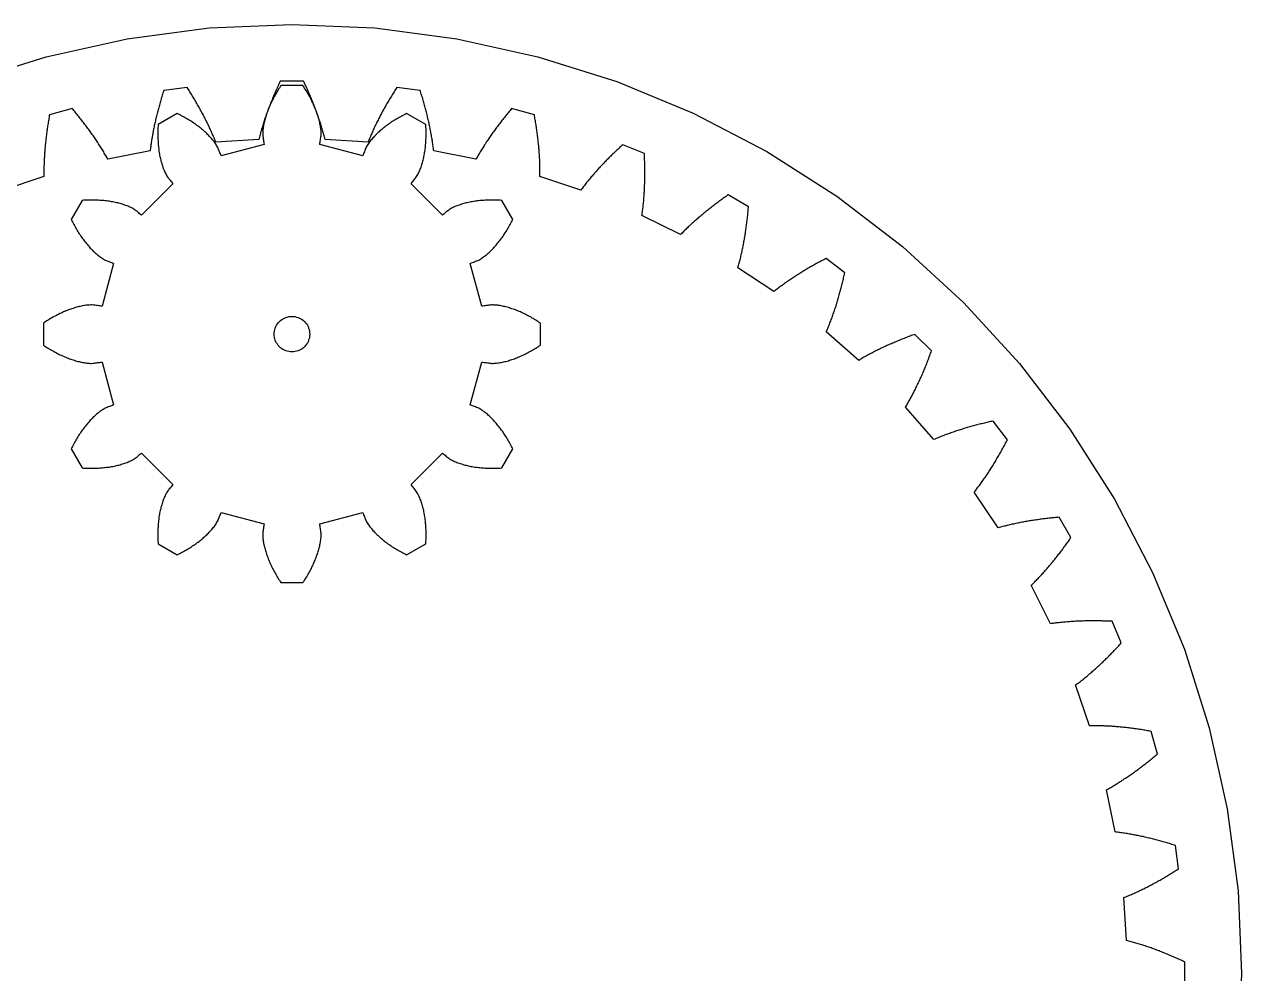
# Model space of a CAD drawing. Extents: x 4 to 271, y 3 to 271.
# Drawn here: x 100 to 271.2, y 137 to 270.6 of the extents above; entities that cross this region are included whole.
import ezdxf

# ---------------------------------------------------------------- set-up
doc = ezdxf.new("R2010")
doc.units = 0

msp = doc.modelspace()

# ---------------------------------------------------------------- linework, layer by layer
at = {"layer": '1'}
for points in [[(4.51, 125.36), (4, 137), (4.51, 148.64), (6.03, 160.2), (8.55, 171.58), (12.06, 182.69), (16.52, 193.46), (21.9, 203.8), (28.16, 213.63), (35.26, 222.88), (43.13, 231.47), (51.72, 239.34), (60.97, 246.44), (70.8, 252.7), (81.14, 258.08), (91.91, 262.54), (103.02, 266.05), (114.4, 268.57), (125.96, 270.09), (137.6, 270.6), (137.6, 270.6)], [(137.6, 270.6), (149.24, 270.09), (160.8, 268.57), (172.18, 266.05), (183.29, 262.54), (194.06, 258.08), (204.4, 252.7), (214.23, 246.44), (223.48, 239.34), (232.07, 231.47), (239.94, 222.88), (247.04, 213.63), (253.3, 203.8), (258.68, 193.46), (263.14, 182.69), (266.65, 171.58), (269.17, 160.2), (270.69, 148.64), (271.2, 137), (270.69, 125.36)], [(142.26, 254.41), (142.22, 254.57), (142.18, 254.74), (142.13, 254.9), (142.09, 255.06), (142.04, 255.23), (142, 255.39), (141.95, 255.55), (141.9, 255.72), (141.86, 255.88), (141.81, 256.05), (141.76, 256.21), (141.71, 256.37), (141.65, 256.54), (141.6, 256.7), (141.55, 256.86), (141.5, 257.03), (141.44, 257.19), (141.39, 257.36), (141.33, 257.52), (141.27, 257.68), (141.22, 257.85), (141.16, 258.01), (141.1, 258.18), (141.04, 258.34), (140.98, 258.5), (140.92, 258.67), (140.86, 258.83), (140.79, 258.99), (140.73, 259.16), (140.67, 259.32), (140.6, 259.49), (140.54, 259.65), (140.47, 259.81), (140.4, 259.98), (140.34, 260.14), (140.27, 260.3), (140.2, 260.47), (140.13, 260.63), (140.06, 260.79), (139.99, 260.96), (139.92, 261.12), (139.85, 261.28), (139.78, 261.45), (139.7, 261.61), (139.63, 261.77), (139.55, 261.94), (139.48, 262.1), (139.4, 262.26), (139.33, 262.43), (139.25, 262.59), (135.95, 262.59), (135.87, 262.43), (135.8, 262.26), (135.72, 262.1), (135.65, 261.94), (135.57, 261.77), (135.5, 261.61), (135.42, 261.45), (135.35, 261.28), (135.28, 261.12), (135.21, 260.96), (135.14, 260.79), (135.07, 260.63), (135, 260.47), (134.93, 260.3), (134.86, 260.14), (134.8, 259.98), (134.73, 259.81), (134.66, 259.65), (134.6, 259.49), (134.53, 259.32), (134.47, 259.16), (134.41, 258.99), (134.34, 258.83), (134.28, 258.67), (134.22, 258.5), (134.16, 258.34), (134.1, 258.18), (134.04, 258.01), (133.98, 257.85), (133.93, 257.68), (133.87, 257.52), (133.81, 257.36), (133.76, 257.19), (133.7, 257.03), (133.65, 256.86), (133.6, 256.7), (133.55, 256.54), (133.49, 256.37), (133.44, 256.21), (133.39, 256.05), (133.34, 255.88), (133.3, 255.72), (133.25, 255.55), (133.2, 255.39), (133.16, 255.23), (133.11, 255.06), (133.07, 254.9), (133.02, 254.74), (132.98, 254.57), (132.94, 254.41), (126.89, 254.01), (126.83, 254.17), (126.77, 254.33), (126.7, 254.48), (126.64, 254.64), (126.57, 254.8), (126.51, 254.95), (126.44, 255.11), (126.37, 255.26), (126.3, 255.42), (126.23, 255.58), (126.16, 255.73), (126.09, 255.89), (126.02, 256.04), (125.94, 256.2), (125.87, 256.35), (125.8, 256.51), (125.72, 256.67), (125.64, 256.82), (125.57, 256.98), (125.49, 257.13), (125.41, 257.29), (125.33, 257.44), (125.25, 257.6), (125.17, 257.75), (125.09, 257.9), (125.01, 258.06), (124.93, 258.21), (124.84, 258.37), (124.76, 258.52), (124.67, 258.68), (124.59, 258.83), (124.5, 258.98), (124.42, 259.14), (124.33, 259.29), (124.24, 259.44), (124.15, 259.6), (124.06, 259.75), (123.97, 259.9), (123.88, 260.06), (123.79, 260.21), (123.7, 260.36), (123.61, 260.51), (123.51, 260.67), (123.42, 260.82), (123.33, 260.97), (123.23, 261.12), (123.13, 261.27), (123.04, 261.43), (122.94, 261.58), (122.84, 261.73), (119.57, 261.3), (119.52, 261.13), (119.46, 260.96), (119.41, 260.78), (119.35, 260.61), (119.3, 260.44), (119.25, 260.27), (119.2, 260.1), (119.15, 259.93), (119.1, 259.76), (119.05, 259.58), (119, 259.41), (118.95, 259.24), (118.91, 259.07), (118.86, 258.9), (118.81, 258.73), (118.77, 258.56), (118.72, 258.39), (118.68, 258.22), (118.64, 258.05), (118.59, 257.87), (118.55, 257.7), (118.51, 257.53), (118.47, 257.36), (118.43, 257.19), (118.39, 257.02), (118.35, 256.85), (118.31, 256.68), (118.28, 256.51), (118.24, 256.34), (118.21, 256.17), (118.17, 256), (118.14, 255.83), (118.1, 255.66), (118.07, 255.49), (118.04, 255.32), (118.01, 255.15), (117.98, 254.99), (117.95, 254.82), (117.92, 254.65), (117.89, 254.48), (117.86, 254.31), (117.84, 254.14), (117.81, 253.97), (117.79, 253.8), (117.76, 253.64), (117.74, 253.47), (117.72, 253.3), (117.7, 253.13), (117.68, 252.96), (117.66, 252.8), (111.71, 251.61), (111.63, 251.76), (111.55, 251.91), (111.46, 252.05), (111.38, 252.2), (111.29, 252.35), (111.21, 252.49), (111.12, 252.64), (111.03, 252.79), (110.94, 252.93), (110.85, 253.08), (110.76, 253.22), (110.67, 253.37), (110.58, 253.51), (110.49, 253.66), (110.39, 253.8), (110.3, 253.95), (110.2, 254.09), (110.11, 254.24), (110.01, 254.38), (109.91, 254.52), (109.82, 254.67), (109.72, 254.81), (109.62, 254.95), (109.52, 255.09), (109.42, 255.24), (109.32, 255.38), (109.21, 255.52), (109.11, 255.66), (109.01, 255.81), (108.9, 255.95), (108.8, 256.09), (108.69, 256.23), (108.59, 256.37), (108.48, 256.51), (108.37, 256.65), (108.27, 256.79), (108.16, 256.93), (108.05, 257.07), (107.94, 257.21), (107.83, 257.35), (107.72, 257.49), (107.6, 257.63), (107.49, 257.77), (107.38, 257.91), (107.27, 258.05), (107.15, 258.19), (107.04, 258.32), (106.92, 258.46), (106.81, 258.6), (106.69, 258.74), (103.5, 257.88), (103.47, 257.71), (103.44, 257.53), (103.41, 257.35), (103.38, 257.17), (103.35, 257), (103.32, 256.82), (103.29, 256.64), (103.26, 256.47), (103.23, 256.29), (103.21, 256.11), (103.18, 255.94), (103.16, 255.76), (103.13, 255.59), (103.11, 255.41), (103.08, 255.24), (103.06, 255.06), (103.04, 254.88), (103.02, 254.71), (103, 254.53), (102.98, 254.36), (102.96, 254.19), (102.94, 254.01), (102.92, 253.84), (102.91, 253.66), (102.89, 253.49), (102.87, 253.31), (102.86, 253.14), (102.84, 252.97), (102.83, 252.79), (102.82, 252.62), (102.8, 252.45), (102.79, 252.28), (102.78, 252.1), (102.77, 251.93), (102.76, 251.76), (102.75, 251.59), (102.75, 251.41), (102.74, 251.24), (102.73, 251.07), (102.73, 250.9), (102.72, 250.73), (102.72, 250.56), (102.71, 250.39), (102.71, 250.22), (102.71, 250.05), (102.71, 249.88), (102.71, 249.71), (102.71, 249.54), (102.71, 249.37), (102.71, 249.2), (96.97, 247.25)], [(141.52, 253.7), (141.52, 253.7), (141.54, 253.86), (141.57, 254.02), (141.59, 254.18), (141.61, 254.34), (141.64, 254.5), (141.66, 254.66), (141.68, 254.81), (141.7, 254.97), (141.71, 255.13), (141.71, 255.3), (141.7, 255.46), (141.69, 255.62), (141.68, 255.79), (141.66, 255.95), (141.63, 256.12), (141.61, 256.28), (141.58, 256.45), (141.54, 256.61), (141.51, 256.78), (141.47, 256.95), (141.43, 257.11), (141.38, 257.28), (141.34, 257.45), (141.28, 257.61), (141.23, 257.78), (141.18, 257.95), (141.12, 258.12), (141.06, 258.29), (141, 258.45), (140.93, 258.62), (140.86, 258.79), (140.79, 258.96), (140.72, 259.13), (140.65, 259.29), (140.57, 259.46), (140.49, 259.63), (140.41, 259.8), (140.33, 259.97), (140.24, 260.13), (140.15, 260.3), (140.06, 260.47), (139.97, 260.64), (139.87, 260.8), (139.78, 260.97), (139.68, 261.14), (139.58, 261.3), (139.47, 261.47), (139.37, 261.63), (139.26, 261.8), (139.15, 261.97), (136.05, 261.97), (135.94, 261.8), (135.83, 261.63), (135.73, 261.47), (135.62, 261.3), (135.52, 261.14), (135.42, 260.97), (135.33, 260.8), (135.23, 260.64), (135.14, 260.47), (135.05, 260.3), (134.96, 260.13), (134.87, 259.97), (134.79, 259.8), (134.71, 259.63), (134.63, 259.46), (134.55, 259.29), (134.48, 259.13), (134.41, 258.96), (134.34, 258.79), (134.27, 258.62), (134.2, 258.45), (134.14, 258.29), (134.08, 258.12), (134.02, 257.95), (133.97, 257.78), (133.92, 257.61), (133.86, 257.45), (133.82, 257.28), (133.77, 257.11), (133.73, 256.95), (133.69, 256.78), (133.66, 256.61), (133.62, 256.45), (133.59, 256.28), (133.57, 256.12), (133.54, 255.95), (133.52, 255.79), (133.51, 255.62), (133.5, 255.46), (133.49, 255.3), (133.49, 255.13), (133.5, 254.97), (133.52, 254.81), (133.54, 254.66), (133.56, 254.5), (133.59, 254.34), (133.61, 254.18), (133.63, 254.02), (133.66, 253.86), (133.68, 253.7), (127.64, 252.09), (127.58, 252.24), (127.53, 252.39), (127.47, 252.53), (127.41, 252.68), (127.35, 252.83), (127.29, 252.98), (127.23, 253.13), (127.17, 253.28), (127.09, 253.42), (127.01, 253.56), (126.92, 253.7), (126.83, 253.83), (126.74, 253.97), (126.64, 254.1), (126.54, 254.23), (126.43, 254.36), (126.32, 254.49), (126.21, 254.62), (126.09, 254.74), (125.98, 254.87), (125.86, 254.99), (125.74, 255.11), (125.61, 255.24), (125.48, 255.36), (125.35, 255.47), (125.22, 255.59), (125.09, 255.71), (124.95, 255.82), (124.81, 255.94), (124.67, 256.05), (124.53, 256.16), (124.39, 256.27), (124.24, 256.38), (124.09, 256.49), (123.94, 256.6), (123.79, 256.7), (123.63, 256.81), (123.48, 256.91), (123.32, 257.01), (123.16, 257.12), (123, 257.21), (122.83, 257.31), (122.67, 257.41), (122.5, 257.51), (122.33, 257.6), (122.16, 257.7), (121.99, 257.79), (121.81, 257.88), (121.64, 257.97), (121.46, 258.06), (118.77, 256.51), (118.76, 256.31), (118.75, 256.11), (118.74, 255.91), (118.74, 255.72), (118.73, 255.52), (118.73, 255.33), (118.73, 255.14), (118.73, 254.94), (118.73, 254.75), (118.74, 254.56), (118.75, 254.37), (118.76, 254.19), (118.77, 254), (118.78, 253.81), (118.8, 253.63), (118.81, 253.44), (118.83, 253.26), (118.86, 253.08), (118.88, 252.9), (118.9, 252.72), (118.93, 252.54), (118.96, 252.36), (118.99, 252.19), (119.03, 252.01), (119.06, 251.84), (119.1, 251.67), (119.14, 251.5), (119.18, 251.33), (119.23, 251.16), (119.28, 251), (119.33, 250.84), (119.38, 250.67), (119.43, 250.51), (119.49, 250.35), (119.55, 250.2), (119.61, 250.04), (119.68, 249.89), (119.75, 249.74), (119.82, 249.59), (119.89, 249.45), (119.97, 249.31), (120.06, 249.17), (120.16, 249.05), (120.26, 248.92), (120.35, 248.79), (120.45, 248.67), (120.55, 248.54), (120.65, 248.42), (120.75, 248.29), (120.85, 248.17), (116.43, 243.75), (116.31, 243.85), (116.18, 243.95), (116.06, 244.05), (115.93, 244.15), (115.81, 244.25), (115.68, 244.34), (115.55, 244.44), (115.43, 244.54), (115.29, 244.63), (115.15, 244.71), (115.01, 244.78), (114.86, 244.85), (114.71, 244.92), (114.56, 244.99), (114.4, 245.05), (114.25, 245.11), (114.09, 245.17), (113.93, 245.22), (113.76, 245.27), (113.6, 245.32), (113.44, 245.37), (113.27, 245.42), (113.1, 245.46), (112.93, 245.5), (112.76, 245.54), (112.59, 245.57), (112.41, 245.61), (112.24, 245.64), (112.06, 245.67), (111.88, 245.7), (111.7, 245.72), (111.52, 245.74), (111.34, 245.77), (111.16, 245.79), (110.97, 245.8), (110.79, 245.82), (110.6, 245.83), (110.41, 245.84), (110.23, 245.85), (110.04, 245.86), (109.85, 245.87), (109.66, 245.87), (109.46, 245.87), (109.27, 245.87), (109.08, 245.87), (108.88, 245.86), (108.69, 245.86), (108.49, 245.85), (108.29, 245.84), (108.09, 245.83), (106.54, 243.14), (106.63, 242.96), (106.72, 242.79), (106.81, 242.61), (106.9, 242.44), (107, 242.27), (107.09, 242.1), (107.19, 241.93), (107.29, 241.77), (107.39, 241.6), (107.48, 241.44), (107.59, 241.28), (107.69, 241.12), (107.79, 240.97), (107.9, 240.81), (108, 240.66), (108.11, 240.51), (108.22, 240.36), (108.33, 240.21), (108.44, 240.07), (108.55, 239.93), (108.66, 239.79), (108.78, 239.65), (108.89, 239.51), (109.01, 239.38), (109.13, 239.25), (109.24, 239.12), (109.36, 238.99), (109.49, 238.86), (109.61, 238.74), (109.73, 238.62), (109.86, 238.51), (109.98, 238.39), (110.11, 238.28), (110.24, 238.17), (110.37, 238.06), (110.5, 237.96), (110.63, 237.86), (110.77, 237.77), (110.9, 237.68), (111.04, 237.59), (111.18, 237.51), (111.32, 237.43), (111.47, 237.37), (111.62, 237.31), (111.77, 237.25), (111.92, 237.19), (112.07, 237.13), (112.21, 237.07), (112.36, 237.02), (112.51, 236.96), (110.9, 230.92), (110.74, 230.94), (110.58, 230.97), (110.42, 230.99), (110.26, 231.01), (110.1, 231.04), (109.94, 231.06), (109.79, 231.08), (109.63, 231.1), (109.47, 231.11), (109.3, 231.11), (109.14, 231.1), (108.98, 231.09), (108.81, 231.08), (108.65, 231.06), (108.48, 231.03), (108.32, 231.01), (108.15, 230.98), (107.99, 230.94), (107.82, 230.91), (107.65, 230.87), (107.49, 230.83), (107.32, 230.78), (107.15, 230.74), (106.99, 230.68), (106.82, 230.63), (106.65, 230.58), (106.48, 230.52), (106.31, 230.46), (106.15, 230.4), (105.98, 230.33), (105.81, 230.26), (105.64, 230.19), (105.47, 230.12), (105.31, 230.05), (105.14, 229.97), (104.97, 229.89), (104.8, 229.81), (104.63, 229.73), (104.47, 229.64), (104.3, 229.55), (104.13, 229.46), (103.96, 229.37), (103.8, 229.27), (103.63, 229.18), (103.46, 229.08), (103.3, 228.98), (103.13, 228.87), (102.97, 228.77), (102.8, 228.66), (102.63, 228.55), (102.63, 225.45), (102.8, 225.34), (102.97, 225.23), (103.13, 225.13), (103.3, 225.02), (103.46, 224.92), (103.63, 224.82), (103.8, 224.73), (103.96, 224.63), (104.13, 224.54), (104.3, 224.45), (104.47, 224.36), (104.63, 224.27), (104.8, 224.19), (104.97, 224.11), (105.14, 224.03), (105.31, 223.95), (105.47, 223.88), (105.64, 223.81), (105.81, 223.74), (105.98, 223.67), (106.15, 223.6), (106.31, 223.54), (106.48, 223.48), (106.65, 223.42), (106.82, 223.37), (106.99, 223.32), (107.15, 223.26), (107.32, 223.22), (107.49, 223.17), (107.65, 223.13), (107.82, 223.09), (107.99, 223.06), (108.15, 223.02), (108.32, 222.99), (108.48, 222.97), (108.65, 222.94), (108.81, 222.92), (108.98, 222.91), (109.14, 222.9), (109.3, 222.89), (109.47, 222.89), (109.63, 222.9), (109.79, 222.92), (109.94, 222.94), (110.1, 222.96), (110.26, 222.99), (110.42, 223.01), (110.58, 223.03), (110.74, 223.06), (110.9, 223.08), (112.51, 217.04), (112.36, 216.98), (112.21, 216.93), (112.07, 216.87), (111.92, 216.81), (111.77, 216.75), (111.62, 216.69), (111.47, 216.63), (111.32, 216.57), (111.18, 216.49), (111.04, 216.41), (110.9, 216.32), (110.77, 216.23), (110.63, 216.14), (110.5, 216.04), (110.37, 215.94), (110.24, 215.83), (110.11, 215.72), (109.98, 215.61), (109.86, 215.49), (109.73, 215.38), (109.61, 215.26), (109.49, 215.14), (109.36, 215.01), (109.24, 214.88), (109.13, 214.75), (109.01, 214.62), (108.89, 214.49), (108.78, 214.35), (108.66, 214.21), (108.55, 214.07), (108.44, 213.93), (108.33, 213.79), (108.22, 213.64), (108.11, 213.49), (108, 213.34), (107.9, 213.19), (107.79, 213.03), (107.69, 212.88), (107.59, 212.72), (107.48, 212.56), (107.39, 212.4), (107.29, 212.23), (107.19, 212.07), (107.09, 211.9), (107, 211.73), (106.9, 211.56), (106.81, 211.39), (106.72, 211.21), (106.63, 211.04), (106.54, 210.86), (108.09, 208.17), (108.29, 208.16), (108.49, 208.15), (108.69, 208.14), (108.88, 208.14), (109.08, 208.13), (109.27, 208.13), (109.46, 208.13), (109.66, 208.13), (109.85, 208.13), (110.04, 208.14), (110.23, 208.15), (110.41, 208.16), (110.6, 208.17), (110.79, 208.18), (110.97, 208.2), (111.16, 208.21), (111.34, 208.23), (111.52, 208.26), (111.7, 208.28), (111.88, 208.3), (112.06, 208.33), (112.24, 208.36), (112.41, 208.39), (112.59, 208.43), (112.76, 208.46), (112.93, 208.5), (113.1, 208.54), (113.27, 208.58), (113.44, 208.63), (113.6, 208.68), (113.76, 208.73), (113.93, 208.78), (114.09, 208.83), (114.25, 208.89), (114.4, 208.95), (114.56, 209.01), (114.71, 209.08), (114.86, 209.15), (115.01, 209.22), (115.15, 209.29), (115.29, 209.37), (115.43, 209.46), (115.55, 209.56), (115.68, 209.66), (115.81, 209.75), (115.93, 209.85), (116.06, 209.95), (116.18, 210.05), (116.31, 210.15), (116.43, 210.25), (120.85, 205.83), (120.75, 205.71), (120.65, 205.58), (120.55, 205.46), (120.45, 205.33), (120.35, 205.21), (120.26, 205.08), (120.16, 204.95), (120.06, 204.83), (119.97, 204.69), (119.89, 204.55), (119.82, 204.41), (119.75, 204.26), (119.68, 204.11), (119.61, 203.96), (119.55, 203.8), (119.49, 203.65), (119.43, 203.49), (119.38, 203.33), (119.33, 203.16), (119.28, 203), (119.23, 202.84), (119.18, 202.67), (119.14, 202.5), (119.1, 202.33), (119.06, 202.16), (119.03, 201.99), (118.99, 201.81), (118.96, 201.64), (118.93, 201.46), (118.9, 201.28), (118.88, 201.1), (118.86, 200.92), (118.83, 200.74), (118.81, 200.56), (118.8, 200.37), (118.78, 200.19), (118.77, 200), (118.76, 199.81), (118.75, 199.63), (118.74, 199.44), (118.73, 199.25), (118.73, 199.06), (118.73, 198.86), (118.73, 198.67), (118.73, 198.48), (118.74, 198.28), (118.74, 198.09), (118.75, 197.89), (118.76, 197.69), (118.77, 197.49), (121.46, 195.94), (121.64, 196.03), (121.81, 196.12), (121.99, 196.21), (122.16, 196.3), (122.33, 196.4), (122.5, 196.49), (122.67, 196.59), (122.83, 196.69), (123, 196.79), (123.16, 196.88), (123.32, 196.99), (123.48, 197.09), (123.63, 197.19), (123.79, 197.3), (123.94, 197.4), (124.09, 197.51), (124.24, 197.62), (124.39, 197.73), (124.53, 197.84), (124.67, 197.95), (124.81, 198.06), (124.95, 198.18), (125.09, 198.29), (125.22, 198.41), (125.35, 198.53), (125.48, 198.64), (125.61, 198.76), (125.74, 198.89), (125.86, 199.01), (125.98, 199.13), (126.09, 199.26), (126.21, 199.38), (126.32, 199.51), (126.43, 199.64), (126.54, 199.77), (126.64, 199.9), (126.74, 200.03), (126.83, 200.17), (126.92, 200.3), (127.01, 200.44), (127.09, 200.58), (127.17, 200.72), (127.23, 200.87), (127.29, 201.02), (127.35, 201.17), (127.41, 201.32), (127.47, 201.47), (127.53, 201.61), (127.58, 201.76), (127.64, 201.91), (133.68, 200.3), (133.66, 200.14), (133.63, 199.98), (133.61, 199.82), (133.59, 199.66), (133.56, 199.5), (133.54, 199.34), (133.52, 199.19), (133.5, 199.03), (133.49, 198.87), (133.49, 198.7), (133.5, 198.54), (133.51, 198.38), (133.52, 198.21), (133.54, 198.05), (133.57, 197.88), (133.59, 197.72), (133.62, 197.55), (133.66, 197.39), (133.69, 197.22), (133.73, 197.05), (133.77, 196.89), (133.82, 196.72), (133.86, 196.55), (133.92, 196.39), (133.97, 196.22), (134.02, 196.05), (134.08, 195.88), (134.14, 195.71), (134.2, 195.55), (134.27, 195.38), (134.34, 195.21), (134.41, 195.04), (134.48, 194.87), (134.55, 194.71), (134.63, 194.54), (134.71, 194.37), (134.79, 194.2), (134.87, 194.03), (134.96, 193.87), (135.05, 193.7), (135.14, 193.53), (135.23, 193.36), (135.33, 193.2), (135.42, 193.03), (135.52, 192.86), (135.62, 192.7), (135.73, 192.53), (135.83, 192.37), (135.94, 192.2), (136.05, 192.03), (139.15, 192.03), (139.26, 192.2), (139.37, 192.37), (139.47, 192.53), (139.58, 192.7), (139.68, 192.86), (139.78, 193.03), (139.87, 193.2), (139.97, 193.36), (140.06, 193.53), (140.15, 193.7), (140.24, 193.87), (140.33, 194.03), (140.41, 194.2), (140.49, 194.37), (140.57, 194.54), (140.65, 194.71), (140.72, 194.87), (140.79, 195.04), (140.86, 195.21), (140.93, 195.38), (141, 195.55), (141.06, 195.71), (141.12, 195.88), (141.18, 196.05), (141.23, 196.22), (141.28, 196.39), (141.34, 196.55), (141.38, 196.72), (141.43, 196.89), (141.47, 197.05), (141.51, 197.22), (141.54, 197.39), (141.58, 197.55), (141.61, 197.72), (141.63, 197.88), (141.66, 198.05), (141.68, 198.21), (141.69, 198.38), (141.7, 198.54), (141.71, 198.7), (141.71, 198.87), (141.7, 199.03), (141.68, 199.19), (141.66, 199.34), (141.64, 199.5), (141.61, 199.66), (141.59, 199.82), (141.57, 199.98), (141.54, 200.14), (141.52, 200.3), (147.56, 201.91), (147.62, 201.76), (147.67, 201.61), (147.73, 201.47), (147.79, 201.32), (147.85, 201.17), (147.91, 201.02), (147.97, 200.87), (148.03, 200.72), (148.11, 200.58), (148.19, 200.44), (148.28, 200.3), (148.37, 200.17), (148.46, 200.03), (148.56, 199.9), (148.66, 199.77), (148.77, 199.64), (148.88, 199.51), (148.99, 199.38), (149.11, 199.26), (149.22, 199.13), (149.34, 199.01), (149.46, 198.89), (149.59, 198.76), (149.72, 198.64), (149.85, 198.53), (149.98, 198.41), (150.11, 198.29), (150.25, 198.18), (150.39, 198.06), (150.53, 197.95), (150.67, 197.84), (150.81, 197.73), (150.96, 197.62), (151.11, 197.51), (151.26, 197.4), (151.41, 197.3), (151.57, 197.19), (151.72, 197.09), (151.88, 196.99), (152.04, 196.88), (152.2, 196.79), (152.37, 196.69), (152.53, 196.59), (152.7, 196.49), (152.87, 196.4), (153.04, 196.3), (153.21, 196.21), (153.39, 196.12), (153.56, 196.03), (153.74, 195.94), (156.43, 197.49), (156.44, 197.69), (156.45, 197.89), (156.46, 198.09), (156.46, 198.28), (156.47, 198.48), (156.47, 198.67), (156.47, 198.86), (156.47, 199.06), (156.47, 199.25), (156.46, 199.44), (156.45, 199.63), (156.44, 199.81), (156.43, 200), (156.42, 200.19), (156.4, 200.37), (156.39, 200.56), (156.37, 200.74), (156.34, 200.92), (156.32, 201.1), (156.3, 201.28), (156.27, 201.46), (156.24, 201.64), (156.21, 201.81), (156.17, 201.99), (156.14, 202.16), (156.1, 202.33), (156.06, 202.5), (156.02, 202.67), (155.97, 202.84), (155.92, 203), (155.87, 203.16), (155.82, 203.33), (155.77, 203.49), (155.71, 203.65), (155.65, 203.8), (155.59, 203.96), (155.52, 204.11), (155.45, 204.26), (155.38, 204.41), (155.31, 204.55), (155.23, 204.69), (155.14, 204.83), (155.04, 204.95), (154.94, 205.08), (154.85, 205.21), (154.75, 205.33), (154.65, 205.46), (154.55, 205.58), (154.45, 205.71), (154.35, 205.83), (158.77, 210.25), (158.89, 210.15), (159.02, 210.05), (159.14, 209.95), (159.27, 209.85), (159.39, 209.75), (159.52, 209.66), (159.65, 209.56), (159.77, 209.46), (159.91, 209.37), (160.05, 209.29), (160.19, 209.22), (160.34, 209.15), (160.49, 209.08), (160.64, 209.01), (160.8, 208.95), (160.95, 208.89), (161.11, 208.83), (161.27, 208.78), (161.44, 208.73), (161.6, 208.68), (161.76, 208.63), (161.93, 208.58), (162.1, 208.54), (162.27, 208.5), (162.44, 208.46), (162.61, 208.43), (162.79, 208.39), (162.96, 208.36), (163.14, 208.33), (163.32, 208.3), (163.5, 208.28), (163.68, 208.26), (163.86, 208.23), (164.04, 208.21), (164.23, 208.2), (164.41, 208.18), (164.6, 208.17), (164.79, 208.16), (164.97, 208.15), (165.16, 208.14), (165.35, 208.13), (165.54, 208.13), (165.74, 208.13), (165.93, 208.13), (166.12, 208.13), (166.32, 208.14), (166.51, 208.14), (166.71, 208.15), (166.91, 208.16), (167.11, 208.17), (168.66, 210.86), (168.57, 211.04), (168.48, 211.21), (168.39, 211.39), (168.3, 211.56), (168.2, 211.73), (168.11, 211.9), (168.01, 212.07), (167.91, 212.23), (167.81, 212.4), (167.72, 212.56), (167.61, 212.72), (167.51, 212.88), (167.41, 213.03), (167.3, 213.19), (167.2, 213.34), (167.09, 213.49), (166.98, 213.64), (166.87, 213.79), (166.76, 213.93), (166.65, 214.07), (166.54, 214.21), (166.42, 214.35), (166.31, 214.49), (166.19, 214.62), (166.07, 214.75), (165.96, 214.88), (165.84, 215.01), (165.71, 215.14), (165.59, 215.26), (165.47, 215.38), (165.34, 215.49), (165.22, 215.61), (165.09, 215.72), (164.96, 215.83), (164.83, 215.94), (164.7, 216.04), (164.57, 216.14), (164.43, 216.23), (164.3, 216.32), (164.16, 216.41), (164.02, 216.49), (163.88, 216.57), (163.73, 216.63), (163.58, 216.69), (163.43, 216.75), (163.28, 216.81), (163.13, 216.87), (162.99, 216.93), (162.84, 216.98), (162.69, 217.04), (164.3, 223.08), (164.46, 223.06), (164.62, 223.03), (164.78, 223.01), (164.94, 222.99), (165.1, 222.96), (165.26, 222.94), (165.41, 222.92), (165.57, 222.9), (165.73, 222.89), (165.9, 222.89), (166.06, 222.9), (166.22, 222.91), (166.39, 222.92), (166.55, 222.94), (166.72, 222.97), (166.88, 222.99), (167.05, 223.02), (167.21, 223.06), (167.38, 223.09), (167.55, 223.13), (167.71, 223.17), (167.88, 223.22), (168.05, 223.26), (168.21, 223.32), (168.38, 223.37), (168.55, 223.42), (168.72, 223.48), (168.89, 223.54), (169.05, 223.6), (169.22, 223.67), (169.39, 223.74), (169.56, 223.81), (169.73, 223.88), (169.89, 223.95), (170.06, 224.03), (170.23, 224.11), (170.4, 224.19), (170.57, 224.27), (170.73, 224.36), (170.9, 224.45), (171.07, 224.54), (171.24, 224.63), (171.4, 224.73), (171.57, 224.82), (171.74, 224.92), (171.9, 225.02), (172.07, 225.13), (172.23, 225.23), (172.4, 225.34), (172.57, 225.45), (172.57, 228.55), (172.4, 228.66), (172.23, 228.77), (172.07, 228.87), (171.9, 228.98), (171.74, 229.08), (171.57, 229.18), (171.4, 229.27), (171.24, 229.37), (171.07, 229.46), (170.9, 229.55), (170.73, 229.64), (170.57, 229.73), (170.4, 229.81), (170.23, 229.89), (170.06, 229.97), (169.89, 230.05), (169.73, 230.12), (169.56, 230.19), (169.39, 230.26), (169.22, 230.33), (169.05, 230.4), (168.89, 230.46), (168.72, 230.52), (168.55, 230.58), (168.38, 230.63), (168.21, 230.68), (168.05, 230.74), (167.88, 230.78), (167.71, 230.83), (167.55, 230.87), (167.38, 230.91), (167.21, 230.94), (167.05, 230.98), (166.88, 231.01), (166.72, 231.03), (166.55, 231.06), (166.39, 231.08), (166.22, 231.09), (166.06, 231.1), (165.9, 231.11), (165.73, 231.11), (165.57, 231.1), (165.41, 231.08), (165.26, 231.06), (165.1, 231.04), (164.94, 231.01), (164.78, 230.99), (164.62, 230.97), (164.46, 230.94), (164.3, 230.92), (162.69, 236.96), (162.84, 237.02), (162.99, 237.07), (163.13, 237.13), (163.28, 237.19), (163.43, 237.25), (163.58, 237.31), (163.73, 237.37), (163.88, 237.43), (164.02, 237.51), (164.16, 237.59), (164.3, 237.68), (164.43, 237.77), (164.57, 237.86), (164.7, 237.96), (164.83, 238.06), (164.96, 238.17), (165.09, 238.28), (165.22, 238.39), (165.34, 238.51), (165.47, 238.62), (165.59, 238.74), (165.71, 238.86), (165.84, 238.99), (165.96, 239.12), (166.07, 239.25), (166.19, 239.38), (166.31, 239.51), (166.42, 239.65), (166.54, 239.79), (166.65, 239.93), (166.76, 240.07), (166.87, 240.21), (166.98, 240.36), (167.09, 240.51), (167.2, 240.66), (167.3, 240.81), (167.41, 240.97), (167.51, 241.12), (167.61, 241.28), (167.72, 241.44), (167.81, 241.6), (167.91, 241.77), (168.01, 241.93), (168.11, 242.1), (168.2, 242.27), (168.3, 242.44), (168.39, 242.61), (168.48, 242.79), (168.57, 242.96), (168.66, 243.14), (167.11, 245.83), (166.91, 245.84), (166.71, 245.85), (166.51, 245.86), (166.32, 245.86), (166.12, 245.87), (165.93, 245.87), (165.74, 245.87), (165.54, 245.87), (165.35, 245.87), (165.16, 245.86), (164.97, 245.85), (164.79, 245.84), (164.6, 245.83), (164.41, 245.82), (164.23, 245.8), (164.04, 245.79), (163.86, 245.77), (163.68, 245.74), (163.5, 245.72), (163.32, 245.7), (163.14, 245.67), (162.96, 245.64), (162.79, 245.61), (162.61, 245.57), (162.44, 245.54), (162.27, 245.5), (162.1, 245.46), (161.93, 245.42), (161.76, 245.37), (161.6, 245.32), (161.44, 245.27), (161.27, 245.22), (161.11, 245.17), (160.95, 245.11), (160.8, 245.05), (160.64, 244.99), (160.49, 244.92), (160.34, 244.85), (160.19, 244.78), (160.05, 244.71), (159.91, 244.63), (159.77, 244.54), (159.65, 244.44), (159.52, 244.34), (159.39, 244.25), (159.27, 244.15), (159.14, 244.05), (159.02, 243.95), (158.89, 243.85), (158.77, 243.75), (154.35, 248.17), (154.45, 248.29), (154.55, 248.42), (154.65, 248.54), (154.75, 248.67), (154.85, 248.79), (154.94, 248.92), (155.04, 249.05), (155.14, 249.17), (155.23, 249.31), (155.31, 249.45), (155.38, 249.59), (155.45, 249.74), (155.52, 249.89), (155.59, 250.04), (155.65, 250.2), (155.71, 250.35), (155.77, 250.51), (155.82, 250.67), (155.87, 250.84), (155.92, 251), (155.97, 251.16), (156.02, 251.33), (156.06, 251.5), (156.1, 251.67), (156.14, 251.84), (156.17, 252.01), (156.21, 252.19), (156.24, 252.36), (156.27, 252.54), (156.3, 252.72), (156.32, 252.9), (156.34, 253.08), (156.37, 253.26), (156.39, 253.44), (156.4, 253.63), (156.42, 253.81), (156.43, 254), (156.44, 254.19), (156.45, 254.37), (156.46, 254.56), (156.47, 254.75), (156.47, 254.94), (156.47, 255.14), (156.47, 255.33), (156.47, 255.52), (156.46, 255.72), (156.46, 255.91), (156.45, 256.11), (156.44, 256.31), (156.43, 256.51), (153.74, 258.06), (153.56, 257.97), (153.39, 257.88), (153.21, 257.79), (153.04, 257.7), (152.87, 257.6), (152.7, 257.51), (152.53, 257.41), (152.37, 257.31), (152.2, 257.21), (152.04, 257.12), (151.88, 257.01), (151.72, 256.91), (151.57, 256.81), (151.41, 256.7), (151.26, 256.6), (151.11, 256.49), (150.96, 256.38), (150.81, 256.27), (150.67, 256.16), (150.53, 256.05), (150.39, 255.94), (150.25, 255.82), (150.11, 255.71), (149.98, 255.59), (149.85, 255.47), (149.72, 255.36), (149.59, 255.24), (149.46, 255.11), (149.34, 254.99), (149.22, 254.87), (149.11, 254.74), (148.99, 254.62), (148.88, 254.49), (148.77, 254.36), (148.66, 254.23), (148.56, 254.1), (148.46, 253.97), (148.37, 253.83), (148.28, 253.7), (148.19, 253.56), (148.11, 253.42), (148.03, 253.28), (147.97, 253.13), (147.91, 252.98), (147.85, 252.83), (147.79, 252.68), (147.73, 252.53), (147.67, 252.39), (147.62, 252.24), (147.56, 252.09), (141.52, 253.7)], [(263.19, 135.35), (263.19, 138.65), (263.03, 138.73), (262.86, 138.8), (262.7, 138.88), (262.54, 138.95), (262.37, 139.03), (262.21, 139.1), (262.05, 139.18), (261.88, 139.25), (261.72, 139.32), (261.56, 139.39), (261.39, 139.46), (261.23, 139.53), (261.07, 139.6), (260.9, 139.67), (260.74, 139.74), (260.58, 139.8), (260.41, 139.87), (260.25, 139.94), (260.09, 140), (259.92, 140.07), (259.76, 140.13), (259.59, 140.19), (259.43, 140.26), (259.27, 140.32), (259.1, 140.38), (258.94, 140.44), (258.78, 140.5), (258.61, 140.56), (258.45, 140.62), (258.28, 140.67), (258.12, 140.73), (257.96, 140.79), (257.79, 140.84), (257.63, 140.9), (257.46, 140.95), (257.3, 141), (257.14, 141.05), (256.97, 141.11), (256.81, 141.16), (256.65, 141.21), (256.48, 141.26), (256.32, 141.3), (256.15, 141.35), (255.99, 141.4), (255.83, 141.44), (255.66, 141.49), (255.5, 141.53), (255.34, 141.58), (255.17, 141.62), (255.01, 141.66), (254.61, 147.71), (254.77, 147.77), (254.93, 147.83), (255.08, 147.9), (255.24, 147.96), (255.4, 148.03), (255.55, 148.09), (255.71, 148.16), (255.86, 148.23), (256.02, 148.3), (256.18, 148.37), (256.33, 148.44), (256.49, 148.51), (256.64, 148.58), (256.8, 148.66), (256.95, 148.73), (257.11, 148.8), (257.27, 148.88), (257.42, 148.96), (257.58, 149.03), (257.73, 149.11), (257.89, 149.19), (258.04, 149.27), (258.2, 149.35), (258.35, 149.43), (258.5, 149.51), (258.66, 149.59), (258.81, 149.67), (258.97, 149.76), (259.12, 149.84), (259.28, 149.93), (259.43, 150.01), (259.58, 150.1), (259.74, 150.18), (259.89, 150.27), (260.04, 150.36), (260.2, 150.45), (260.35, 150.54), (260.5, 150.63), (260.66, 150.72), (260.81, 150.81), (260.96, 150.9), (261.11, 150.99), (261.27, 151.09), (261.42, 151.18), (261.57, 151.27), (261.72, 151.37), (261.87, 151.47), (262.03, 151.56), (262.18, 151.66), (262.33, 151.76), (261.9, 155.03), (261.73, 155.08), (261.56, 155.14), (261.38, 155.19), (261.21, 155.25), (261.04, 155.3), (260.87, 155.35), (260.7, 155.4), (260.53, 155.45), (260.36, 155.5), (260.18, 155.55), (260.01, 155.6), (259.84, 155.65), (259.67, 155.69), (259.5, 155.74), (259.33, 155.79), (259.16, 155.83), (258.99, 155.88), (258.82, 155.92), (258.65, 155.96), (258.47, 156.01), (258.3, 156.05), (258.13, 156.09), (257.96, 156.13), (257.79, 156.17), (257.62, 156.21), (257.45, 156.25), (257.28, 156.29), (257.11, 156.32), (256.94, 156.36), (256.77, 156.39), (256.6, 156.43), (256.43, 156.46), (256.26, 156.5), (256.09, 156.53), (255.92, 156.56), (255.75, 156.59), (255.59, 156.62), (255.42, 156.65), (255.25, 156.68), (255.08, 156.71), (254.91, 156.74), (254.74, 156.76), (254.57, 156.79), (254.4, 156.81), (254.24, 156.84), (254.07, 156.86), (253.9, 156.88), (253.73, 156.9), (253.56, 156.92), (253.4, 156.94), (252.21, 162.89), (252.36, 162.97), (252.51, 163.05), (252.65, 163.14), (252.8, 163.22), (252.95, 163.31), (253.09, 163.39), (253.24, 163.48), (253.39, 163.57), (253.53, 163.66), (253.68, 163.75), (253.82, 163.84), (253.97, 163.93), (254.11, 164.02), (254.26, 164.11), (254.4, 164.21), (254.55, 164.3), (254.69, 164.4), (254.84, 164.49), (254.98, 164.59), (255.12, 164.69), (255.27, 164.78), (255.41, 164.88), (255.55, 164.98), (255.69, 165.08), (255.84, 165.18), (255.98, 165.28), (256.12, 165.39), (256.26, 165.49), (256.41, 165.59), (256.55, 165.7), (256.69, 165.8), (256.83, 165.91), (256.97, 166.01), (257.11, 166.12), (257.25, 166.23), (257.39, 166.33), (257.53, 166.44), (257.67, 166.55), (257.81, 166.66), (257.95, 166.77), (258.09, 166.88), (258.23, 167), (258.37, 167.11), (258.51, 167.22), (258.65, 167.33), (258.79, 167.45), (258.92, 167.56), (259.06, 167.68), (259.2, 167.79), (259.34, 167.91), (258.48, 171.1), (258.31, 171.13), (258.13, 171.16), (257.95, 171.19), (257.77, 171.22), (257.6, 171.25), (257.42, 171.28), (257.24, 171.31), (257.07, 171.34), (256.89, 171.37), (256.71, 171.39), (256.54, 171.42), (256.36, 171.44), (256.19, 171.47), (256.01, 171.49), (255.84, 171.52), (255.66, 171.54), (255.48, 171.56), (255.31, 171.58), (255.13, 171.6), (254.96, 171.62), (254.79, 171.64), (254.61, 171.66), (254.44, 171.68), (254.26, 171.69), (254.09, 171.71), (253.91, 171.73), (253.74, 171.74), (253.57, 171.76), (253.39, 171.77), (253.22, 171.78), (253.05, 171.8), (252.88, 171.81), (252.7, 171.82), (252.53, 171.83), (252.36, 171.84), (252.19, 171.85), (252.01, 171.85), (251.84, 171.86), (251.67, 171.87), (251.5, 171.87), (251.33, 171.88), (251.16, 171.88), (250.99, 171.89), (250.82, 171.89), (250.65, 171.89), (250.48, 171.89), (250.31, 171.89), (250.14, 171.89), (249.97, 171.89), (249.8, 171.89), (247.85, 177.63), (247.99, 177.73), (248.12, 177.83), (248.26, 177.93), (248.39, 178.03), (248.53, 178.14), (248.66, 178.24), (248.79, 178.35), (248.93, 178.46), (249.06, 178.56), (249.19, 178.67), (249.33, 178.78), (249.46, 178.89), (249.59, 179), (249.72, 179.11), (249.85, 179.22), (249.98, 179.33), (250.11, 179.45), (250.24, 179.56), (250.37, 179.67), (250.5, 179.79), (250.63, 179.91), (250.76, 180.02), (250.89, 180.14), (251.02, 180.26), (251.15, 180.38), (251.28, 180.49), (251.4, 180.61), (251.53, 180.73), (251.66, 180.86), (251.78, 180.98), (251.91, 181.1), (252.04, 181.22), (252.16, 181.35), (252.29, 181.47), (252.41, 181.59), (252.54, 181.72), (252.66, 181.85), (252.79, 181.97), (252.91, 182.1), (253.04, 182.23), (253.16, 182.36), (253.28, 182.48), (253.41, 182.61), (253.53, 182.74), (253.65, 182.87), (253.77, 183.01), (253.9, 183.14), (254.02, 183.27), (254.14, 183.4), (254.26, 183.54), (253, 186.59), (252.82, 186.59), (252.64, 186.6), (252.46, 186.61), (252.28, 186.62), (252.1, 186.62), (251.92, 186.63), (251.74, 186.63), (251.56, 186.64), (251.38, 186.64), (251.21, 186.65), (251.03, 186.65), (250.85, 186.65), (250.67, 186.65), (250.5, 186.65), (250.32, 186.65), (250.14, 186.65), (249.97, 186.65), (249.79, 186.65), (249.61, 186.65), (249.44, 186.64), (249.26, 186.64), (249.09, 186.64), (248.91, 186.63), (248.74, 186.63), (248.56, 186.62), (248.39, 186.61), (248.21, 186.6), (248.04, 186.6), (247.87, 186.59), (247.69, 186.58), (247.52, 186.57), (247.35, 186.56), (247.17, 186.54), (247, 186.53), (246.83, 186.52), (246.66, 186.51), (246.49, 186.49), (246.32, 186.48), (246.14, 186.46), (245.97, 186.44), (245.8, 186.43), (245.63, 186.41), (245.46, 186.39), (245.3, 186.37), (245.13, 186.35), (244.96, 186.33), (244.79, 186.31), (244.62, 186.28), (244.45, 186.26), (244.29, 186.23), (241.61, 191.67), (241.73, 191.79), (241.85, 191.91), (241.97, 192.02), (242.09, 192.14), (242.21, 192.27), (242.33, 192.39), (242.45, 192.51), (242.56, 192.63), (242.68, 192.76), (242.8, 192.88), (242.92, 193.01), (243.03, 193.13), (243.15, 193.26), (243.27, 193.38), (243.38, 193.51), (243.5, 193.64), (243.61, 193.77), (243.72, 193.9), (243.84, 194.03), (243.95, 194.16), (244.07, 194.29), (244.18, 194.42), (244.29, 194.56), (244.4, 194.69), (244.51, 194.83), (244.63, 194.96), (244.74, 195.1), (244.85, 195.23), (244.96, 195.37), (245.07, 195.5), (245.18, 195.64), (245.29, 195.78), (245.39, 195.92), (245.5, 196.06), (245.61, 196.2), (245.72, 196.34), (245.83, 196.48), (245.93, 196.62), (246.04, 196.76), (246.15, 196.91), (246.25, 197.05), (246.36, 197.19), (246.46, 197.34), (246.57, 197.48), (246.67, 197.63), (246.78, 197.78), (246.88, 197.92), (246.98, 198.07), (247.09, 198.22), (247.19, 198.37), (245.54, 201.22), (245.36, 201.21), (245.18, 201.19), (245, 201.18), (244.82, 201.16), (244.64, 201.14), (244.46, 201.13), (244.29, 201.11), (244.11, 201.09), (243.93, 201.07), (243.75, 201.05), (243.58, 201.03), (243.4, 201.01), (243.22, 200.99), (243.05, 200.96), (242.87, 200.94), (242.7, 200.92), (242.52, 200.89), (242.35, 200.87), (242.17, 200.84), (242, 200.82), (241.83, 200.79), (241.65, 200.76), (241.48, 200.74), (241.31, 200.71), (241.14, 200.68), (240.96, 200.65), (240.79, 200.62), (240.62, 200.59), (240.45, 200.56), (240.28, 200.52), (240.11, 200.49), (239.94, 200.46), (239.77, 200.42), (239.6, 200.39), (239.43, 200.35), (239.26, 200.32), (239.1, 200.28), (238.93, 200.24), (238.76, 200.2), (238.59, 200.17), (238.43, 200.13), (238.26, 200.09), (238.1, 200.05), (237.93, 200), (237.77, 199.96), (237.6, 199.92), (237.44, 199.87), (237.27, 199.83), (237.11, 199.78), (236.95, 199.74), (233.58, 204.78), (233.69, 204.91), (233.79, 205.04), (233.89, 205.18), (234, 205.31), (234.1, 205.45), (234.2, 205.58), (234.3, 205.72), (234.41, 205.86), (234.51, 205.99), (234.61, 206.13), (234.71, 206.27), (234.8, 206.41), (234.9, 206.55), (235, 206.69), (235.1, 206.84), (235.2, 206.98), (235.29, 207.12), (235.39, 207.26), (235.49, 207.41), (235.58, 207.55), (235.68, 207.7), (235.77, 207.84), (235.87, 207.99), (235.96, 208.14), (236.05, 208.29), (236.14, 208.43), (236.24, 208.58), (236.33, 208.73), (236.42, 208.88), (236.51, 209.03), (236.6, 209.18), (236.69, 209.33), (236.78, 209.49), (236.87, 209.64), (236.96, 209.79), (237.05, 209.94), (237.14, 210.1), (237.22, 210.25), (237.31, 210.41), (237.4, 210.56), (237.48, 210.72), (237.57, 210.88), (237.66, 211.03), (237.74, 211.19), (237.82, 211.35), (237.91, 211.51), (237.99, 211.67), (238.08, 211.82), (238.16, 211.98), (238.24, 212.14), (236.23, 214.76), (236.06, 214.72), (235.88, 214.69), (235.7, 214.65), (235.53, 214.61), (235.35, 214.57), (235.18, 214.53), (235.01, 214.48), (234.83, 214.44), (234.66, 214.4), (234.49, 214.36), (234.31, 214.31), (234.14, 214.27), (233.97, 214.23), (233.8, 214.18), (233.63, 214.13), (233.46, 214.09), (233.29, 214.04), (233.12, 213.99), (232.95, 213.95), (232.78, 213.9), (232.61, 213.85), (232.44, 213.8), (232.27, 213.75), (232.1, 213.7), (231.94, 213.65), (231.77, 213.6), (231.6, 213.54), (231.44, 213.49), (231.27, 213.44), (231.11, 213.38), (230.94, 213.33), (230.78, 213.27), (230.62, 213.22), (230.45, 213.16), (230.29, 213.1), (230.13, 213.04), (229.97, 212.99), (229.81, 212.93), (229.65, 212.87), (229.48, 212.81), (229.32, 212.75), (229.17, 212.69), (229.01, 212.62), (228.85, 212.56), (228.69, 212.5), (228.53, 212.43), (228.38, 212.37), (228.22, 212.3), (228.06, 212.24), (227.91, 212.17), (223.91, 216.73), (224, 216.87), (224.09, 217.02), (224.17, 217.16), (224.26, 217.31), (224.34, 217.46), (224.42, 217.61), (224.51, 217.75), (224.59, 217.9), (224.67, 218.05), (224.75, 218.2), (224.83, 218.35), (224.91, 218.51), (224.99, 218.66), (225.07, 218.81), (225.15, 218.96), (225.23, 219.12), (225.31, 219.27), (225.38, 219.43), (225.46, 219.58), (225.53, 219.74), (225.61, 219.9), (225.68, 220.05), (225.76, 220.21), (225.83, 220.37), (225.91, 220.53), (225.98, 220.69), (226.05, 220.84), (226.12, 221), (226.19, 221.16), (226.26, 221.33), (226.33, 221.49), (226.4, 221.65), (226.47, 221.81), (226.54, 221.97), (226.61, 222.14), (226.68, 222.3), (226.74, 222.46), (226.81, 222.63), (226.88, 222.79), (226.94, 222.96), (227.01, 223.13), (227.07, 223.29), (227.14, 223.46), (227.2, 223.63), (227.26, 223.79), (227.33, 223.96), (227.39, 224.13), (227.45, 224.3), (227.51, 224.47), (227.57, 224.64), (225.24, 226.97), (225.07, 226.91), (224.9, 226.85), (224.73, 226.79), (224.56, 226.73), (224.39, 226.66), (224.23, 226.6), (224.06, 226.54), (223.89, 226.47), (223.73, 226.41), (223.56, 226.34), (223.39, 226.28), (223.23, 226.21), (223.06, 226.14), (222.9, 226.08), (222.74, 226.01), (222.57, 225.94), (222.41, 225.87), (222.25, 225.8), (222.09, 225.73), (221.93, 225.66), (221.76, 225.59), (221.6, 225.52), (221.44, 225.45), (221.29, 225.38), (221.13, 225.31), (220.97, 225.23), (220.81, 225.16), (220.65, 225.08), (220.5, 225.01), (220.34, 224.93), (220.18, 224.86), (220.03, 224.78), (219.87, 224.71), (219.72, 224.63), (219.56, 224.55), (219.41, 224.47), (219.26, 224.39), (219.11, 224.31), (218.95, 224.23), (218.8, 224.15), (218.65, 224.07), (218.5, 223.99), (218.35, 223.91), (218.21, 223.82), (218.06, 223.74), (217.91, 223.66), (217.76, 223.57), (217.62, 223.49), (217.47, 223.4), (217.33, 223.31), (212.77, 227.31), (212.84, 227.46), (212.9, 227.62), (212.97, 227.78), (213.03, 227.93), (213.1, 228.09), (213.16, 228.25), (213.22, 228.41), (213.29, 228.57), (213.35, 228.72), (213.41, 228.88), (213.47, 229.05), (213.53, 229.21), (213.59, 229.37), (213.64, 229.53), (213.7, 229.69), (213.76, 229.85), (213.82, 230.02), (213.87, 230.18), (213.93, 230.34), (213.98, 230.51), (214.04, 230.67), (214.09, 230.84), (214.14, 231), (214.2, 231.17), (214.25, 231.34), (214.3, 231.5), (214.35, 231.67), (214.4, 231.84), (214.45, 232.01), (214.5, 232.18), (214.55, 232.35), (214.59, 232.52), (214.64, 232.69), (214.69, 232.86), (214.73, 233.03), (214.78, 233.2), (214.83, 233.37), (214.87, 233.54), (214.91, 233.71), (214.96, 233.89), (215, 234.06), (215.04, 234.23), (215.08, 234.41), (215.13, 234.58), (215.17, 234.75), (215.21, 234.93), (215.25, 235.1), (215.29, 235.28), (215.32, 235.46), (215.36, 235.63), (212.74, 237.64), (212.58, 237.56), (212.42, 237.48), (212.27, 237.39), (212.11, 237.31), (211.95, 237.22), (211.79, 237.14), (211.63, 237.06), (211.48, 236.97), (211.32, 236.88), (211.16, 236.8), (211.01, 236.71), (210.85, 236.62), (210.7, 236.54), (210.54, 236.45), (210.39, 236.36), (210.24, 236.27), (210.09, 236.18), (209.93, 236.09), (209.78, 236), (209.63, 235.91), (209.48, 235.82), (209.33, 235.73), (209.18, 235.64), (209.03, 235.54), (208.89, 235.45), (208.74, 235.36), (208.59, 235.27), (208.44, 235.17), (208.3, 235.08), (208.15, 234.98), (208.01, 234.89), (207.86, 234.79), (207.72, 234.69), (207.58, 234.6), (207.44, 234.5), (207.29, 234.4), (207.15, 234.3), (207.01, 234.2), (206.87, 234.11), (206.73, 234.01), (206.59, 233.91), (206.46, 233.81), (206.32, 233.7), (206.18, 233.6), (206.05, 233.5), (205.91, 233.4), (205.78, 233.29), (205.64, 233.19), (205.51, 233.09), (205.38, 232.98), (200.34, 236.35), (200.38, 236.51), (200.43, 236.67), (200.47, 236.84), (200.52, 237), (200.56, 237.17), (200.6, 237.33), (200.65, 237.5), (200.69, 237.66), (200.73, 237.83), (200.77, 237.99), (200.8, 238.16), (200.84, 238.33), (200.88, 238.5), (200.92, 238.66), (200.95, 238.83), (200.99, 239), (201.02, 239.17), (201.06, 239.34), (201.09, 239.51), (201.12, 239.68), (201.16, 239.85), (201.19, 240.02), (201.22, 240.19), (201.25, 240.36), (201.28, 240.54), (201.31, 240.71), (201.34, 240.88), (201.36, 241.05), (201.39, 241.23), (201.42, 241.4), (201.44, 241.57), (201.47, 241.75), (201.49, 241.92), (201.52, 242.1), (201.54, 242.27), (201.56, 242.45), (201.59, 242.62), (201.61, 242.8), (201.63, 242.98), (201.65, 243.15), (201.67, 243.33), (201.69, 243.51), (201.71, 243.69), (201.73, 243.86), (201.74, 244.04), (201.76, 244.22), (201.78, 244.4), (201.79, 244.58), (201.81, 244.76), (201.82, 244.94), (198.97, 246.59), (198.82, 246.49), (198.67, 246.38), (198.52, 246.28), (198.38, 246.18), (198.23, 246.07), (198.08, 245.97), (197.94, 245.86), (197.79, 245.76), (197.65, 245.65), (197.51, 245.55), (197.36, 245.44), (197.22, 245.33), (197.08, 245.23), (196.94, 245.12), (196.8, 245.01), (196.66, 244.9), (196.52, 244.79), (196.38, 244.69), (196.24, 244.58), (196.1, 244.47), (195.97, 244.36), (195.83, 244.25), (195.7, 244.14), (195.56, 244.03), (195.43, 243.91), (195.29, 243.8), (195.16, 243.69), (195.02, 243.58), (194.89, 243.47), (194.76, 243.35), (194.63, 243.24), (194.5, 243.12), (194.37, 243.01), (194.24, 242.9), (194.11, 242.78), (193.98, 242.67), (193.86, 242.55), (193.73, 242.43), (193.61, 242.32), (193.48, 242.2), (193.36, 242.08), (193.23, 241.96), (193.11, 241.85), (192.99, 241.73), (192.87, 241.61), (192.74, 241.49), (192.62, 241.37), (192.51, 241.25), (192.39, 241.13), (192.27, 241.01), (186.83, 243.69), (186.86, 243.85), (186.88, 244.02), (186.91, 244.19), (186.93, 244.36), (186.95, 244.53), (186.97, 244.7), (186.99, 244.86), (187.01, 245.03), (187.03, 245.2), (187.04, 245.37), (187.06, 245.54), (187.08, 245.72), (187.09, 245.89), (187.11, 246.06), (187.12, 246.23), (187.13, 246.4), (187.14, 246.57), (187.16, 246.75), (187.17, 246.92), (187.18, 247.09), (187.19, 247.27), (187.2, 247.44), (187.2, 247.61), (187.21, 247.79), (187.22, 247.96), (187.23, 248.14), (187.23, 248.31), (187.24, 248.49), (187.24, 248.66), (187.24, 248.84), (187.25, 249.01), (187.25, 249.19), (187.25, 249.37), (187.25, 249.54), (187.25, 249.72), (187.25, 249.9), (187.25, 250.07), (187.25, 250.25), (187.25, 250.43), (187.25, 250.61), (187.24, 250.78), (187.24, 250.96), (187.23, 251.14), (187.23, 251.32), (187.22, 251.5), (187.22, 251.68), (187.21, 251.86), (187.2, 252.04), (187.19, 252.22), (187.19, 252.4), (184.14, 253.66), (184, 253.54), (183.87, 253.42), (183.74, 253.3), (183.61, 253.17), (183.47, 253.05), (183.34, 252.93), (183.21, 252.81), (183.08, 252.68), (182.96, 252.56), (182.83, 252.44), (182.7, 252.31), (182.57, 252.19), (182.45, 252.06), (182.32, 251.94), (182.19, 251.81), (182.07, 251.69), (181.95, 251.56), (181.82, 251.44), (181.7, 251.31), (181.58, 251.18), (181.46, 251.06), (181.33, 250.93), (181.21, 250.8), (181.09, 250.68), (180.98, 250.55), (180.86, 250.42), (180.74, 250.29), (180.62, 250.16), (180.51, 250.03), (180.39, 249.9), (180.27, 249.77), (180.16, 249.64), (180.05, 249.51), (179.93, 249.38), (179.82, 249.25), (179.71, 249.12), (179.6, 248.99), (179.49, 248.86), (179.38, 248.73), (179.27, 248.59), (179.16, 248.46), (179.06, 248.33), (178.95, 248.19), (178.84, 248.06), (178.74, 247.93), (178.63, 247.79), (178.53, 247.66), (178.43, 247.52), (178.33, 247.39), (178.23, 247.25), (172.49, 249.2), (172.49, 249.37), (172.49, 249.54), (172.49, 249.71), (172.49, 249.88), (172.49, 250.05), (172.49, 250.22), (172.49, 250.39), (172.48, 250.56), (172.48, 250.73), (172.47, 250.9), (172.47, 251.07), (172.46, 251.24), (172.45, 251.41), (172.45, 251.59), (172.44, 251.76), (172.43, 251.93), (172.42, 252.1), (172.41, 252.28), (172.4, 252.45), (172.38, 252.62), (172.37, 252.79), (172.36, 252.97), (172.34, 253.14), (172.33, 253.31), (172.31, 253.49), (172.29, 253.66), (172.28, 253.84), (172.26, 254.01), (172.24, 254.19), (172.22, 254.36), (172.2, 254.53), (172.18, 254.71), (172.16, 254.88), (172.14, 255.06), (172.12, 255.24), (172.09, 255.41), (172.07, 255.59), (172.04, 255.76), (172.02, 255.94), (171.99, 256.11), (171.97, 256.29), (171.94, 256.47), (171.91, 256.64), (171.88, 256.82), (171.85, 257), (171.82, 257.17), (171.79, 257.35), (171.76, 257.53), (171.73, 257.71), (171.7, 257.88), (168.51, 258.74), (168.39, 258.6), (168.28, 258.46), (168.16, 258.32), (168.05, 258.19), (167.93, 258.05), (167.82, 257.91), (167.71, 257.77), (167.6, 257.63), (167.48, 257.49), (167.37, 257.35), (167.26, 257.21), (167.15, 257.07), (167.04, 256.93), (166.93, 256.79), (166.83, 256.65), (166.72, 256.51), (166.61, 256.37), (166.51, 256.23), (166.4, 256.09), (166.3, 255.95), (166.19, 255.81), (166.09, 255.66), (165.99, 255.52), (165.88, 255.38), (165.78, 255.24), (165.68, 255.09), (165.58, 254.95), (165.48, 254.81), (165.38, 254.67), (165.29, 254.52), (165.19, 254.38), (165.09, 254.24), (165, 254.09), (164.9, 253.95), (164.81, 253.8), (164.71, 253.66), (164.62, 253.51), (164.53, 253.37), (164.44, 253.22), (164.35, 253.08), (164.26, 252.93), (164.17, 252.79), (164.08, 252.64), (163.99, 252.49), (163.91, 252.35), (163.82, 252.2), (163.74, 252.05), (163.65, 251.91), (163.57, 251.76), (163.49, 251.61), (157.54, 252.8), (157.52, 252.96), (157.5, 253.13), (157.48, 253.3), (157.46, 253.47), (157.44, 253.64), (157.41, 253.8), (157.39, 253.97), (157.36, 254.14), (157.34, 254.31), (157.31, 254.48), (157.28, 254.65), (157.25, 254.82), (157.22, 254.99), (157.19, 255.15), (157.16, 255.32), (157.13, 255.49), (157.1, 255.66), (157.06, 255.83), (157.03, 256), (156.99, 256.17), (156.96, 256.34), (156.92, 256.51), (156.89, 256.68), (156.85, 256.85), (156.81, 257.02), (156.77, 257.19), (156.73, 257.36), (156.69, 257.53), (156.65, 257.7), (156.61, 257.87), (156.56, 258.05), (156.52, 258.22), (156.48, 258.39), (156.43, 258.56), (156.39, 258.73), (156.34, 258.9), (156.29, 259.07), (156.25, 259.24), (156.2, 259.41), (156.15, 259.58), (156.1, 259.76), (156.05, 259.93), (156, 260.1), (155.95, 260.27), (155.9, 260.44), (155.85, 260.61), (155.79, 260.78), (155.74, 260.96), (155.68, 261.13), (155.63, 261.3), (152.36, 261.73), (152.26, 261.58), (152.16, 261.43), (152.07, 261.27), (151.97, 261.12), (151.87, 260.97), (151.78, 260.82), (151.69, 260.67), (151.59, 260.51), (151.5, 260.36), (151.41, 260.21), (151.32, 260.06), (151.23, 259.9), (151.14, 259.75), (151.05, 259.6), (150.96, 259.44), (150.87, 259.29), (150.78, 259.14), (150.7, 258.98), (150.61, 258.83), (150.53, 258.68), (150.44, 258.52), (150.36, 258.37), (150.27, 258.21), (150.19, 258.06), (150.11, 257.9), (150.03, 257.75), (149.95, 257.6), (149.87, 257.44), (149.79, 257.29), (149.71, 257.13), (149.63, 256.98), (149.56, 256.82), (149.48, 256.67), (149.4, 256.51), (149.33, 256.35), (149.26, 256.2), (149.18, 256.04), (149.11, 255.89), (149.04, 255.73), (148.97, 255.58), (148.9, 255.42), (148.83, 255.26), (148.76, 255.11), (148.69, 254.95), (148.63, 254.8), (148.56, 254.64), (148.5, 254.48), (148.43, 254.33), (148.37, 254.17), (148.31, 254.01), (142.26, 254.41)], [(137.6, 229.5), (137.82, 229.49), (138.03, 229.46), (138.25, 229.41), (138.46, 229.35), (138.66, 229.27), (138.85, 229.17), (139.03, 229.05), (139.21, 228.92), (139.37, 228.77), (139.52, 228.61), (139.65, 228.43), (139.77, 228.25), (139.87, 228.06), (139.95, 227.86), (140.01, 227.65), (140.06, 227.43), (140.09, 227.22), (140.1, 227), (140.09, 226.78), (140.06, 226.57), (140.01, 226.35), (139.95, 226.14), (139.87, 225.94), (139.77, 225.75), (139.65, 225.57), (139.52, 225.39), (139.37, 225.23), (139.21, 225.08), (139.03, 224.95), (138.85, 224.83), (138.66, 224.73), (138.46, 224.65), (138.25, 224.59), (138.03, 224.54), (137.82, 224.51), (137.6, 224.5), (137.38, 224.51), (137.17, 224.54), (136.95, 224.59), (136.74, 224.65), (136.54, 224.73), (136.35, 224.83), (136.17, 224.95), (135.99, 225.08), (135.83, 225.23), (135.68, 225.39), (135.55, 225.57), (135.43, 225.75), (135.33, 225.94), (135.25, 226.14), (135.19, 226.35), (135.14, 226.57), (135.11, 226.78), (135.1, 227), (135.11, 227.22), (135.14, 227.43), (135.19, 227.65), (135.25, 227.86), (135.33, 228.06), (135.43, 228.25), (135.55, 228.43), (135.68, 228.61), (135.83, 228.77), (135.99, 228.92), (136.17, 229.05), (136.35, 229.17), (136.54, 229.27), (136.74, 229.35), (136.95, 229.41), (137.17, 229.46), (137.38, 229.49), (137.6, 229.5), (137.6, 229.5)]]:
    msp.add_lwpolyline(points, dxfattribs=at)

doc.saveas('drawing.dxf')
